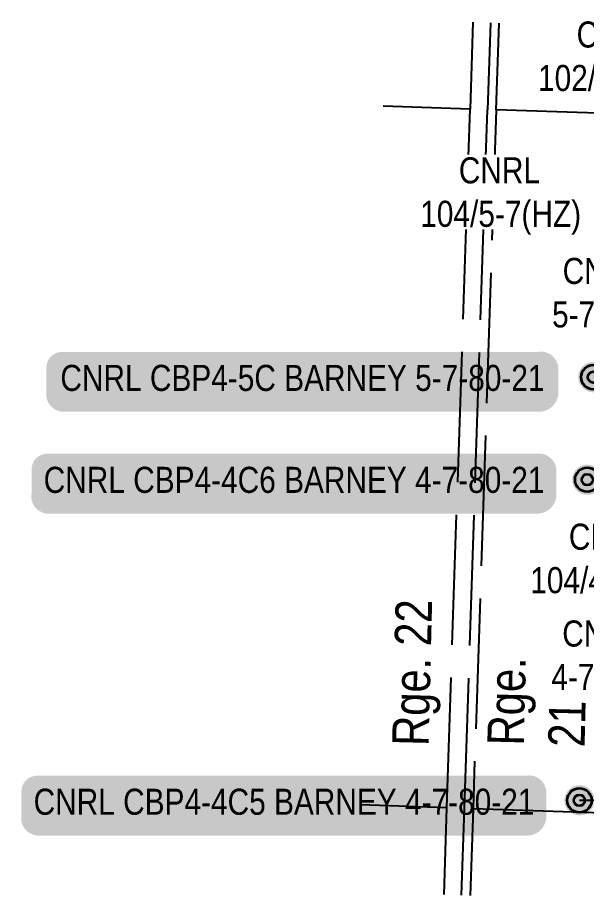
# Model space of a CAD drawing. Extents: x 355506 to 361068, y 6195203 to 6199524.
# Drawn here: x 356018 to 356673, y 6197315 to 6198325 of the extents above; entities that cross this region are included whole.
import ezdxf

# ---------------------------------------------------------------- set-up
doc = ezdxf.new("R2010")
doc.units = 0
doc.header["$LTSCALE"] = 5
for name, pattern in [('foc-DRILLPATH', [14.75, 6, -1.75, 1.75, -1.75, 1.75, -1.75]), ('foc-QUARTERLINE', [33, 25, -3, 2, -3]), ('foc-UNSURVEYED', [12.5, 10, -2.5])]:
    doc.linetypes.add(name, pattern=pattern)
for name, color, linetype in [('AS-DRILL-T', 8, 'Continuous'), ('D-TXT', 6, 'Continuous'), ('F-WS-S', 8, 'Continuous'), ('L-MON', 1, 'Continuous'), ('L-QSEC', 8, 'foc-QUARTERLINE'), ('L-USEC', 7, 'foc-UNSURVEYED'), ('P-PDRILLPATH', 12, 'foc-DRILLPATH')]:
    doc.layers.add(name, color=color, linetype=linetype)
doc.styles.add('80', font='ARIALN.TTF', dxfattribs={"height": 10})
doc.styles.add('80L', font='ARIALN.TTF', dxfattribs={"height": 10})

# ---------------------------------------------------------------- blocks, each defined once
blk = doc.blocks.new('plbh')
at = {"layer": 'L-MON'}
h = blk.add_hatch(color=255, dxfattribs=at)
h.dxf.hatch_style = 1
edge = h.paths.add_edge_path()
edge.add_arc((0, 0), 1.16, 0, 360)
h = blk.add_hatch(color=256, dxfattribs=at)
h.dxf.hatch_style = 1
h.paths.add_polyline_path([(-0.96, 0, 1), (0.96, 0, 1)])
h.paths.add_polyline_path([(0.91, 0, -1), (-0.91, 0, -1)], flags=16)
h.paths.add_polyline_path([(0.45, 0, -1), (-0.45, 0, -1)], flags=0)
h = blk.add_hatch(color=256, dxfattribs=at)
h.dxf.hatch_style = 1
h.paths.add_polyline_path([(-0.45, 0, 1), (0.45, 0, 1)])
h.paths.add_polyline_path([(0.4, 0, -1), (-0.4, 0, -1)], flags=16)
at = {"layer": 'L-MON', "color": 240}
for radius in [0.96, 0.91, 0.45, 0.4]:
    blk.add_circle((0, 0), radius, dxfattribs=at)
blk = doc.blocks.new('*U76')
h = blk.add_hatch(color=254)
edge = h.paths.add_edge_path()
edge.add_line((-94, -11.5), (94, -11.5))
edge.add_arc((94, -5.5), 6, 270, 360)
edge.add_line((100, -5.5), (100, 4))
edge.add_arc((94, 4), 6, 0, 90)
edge.add_line((94, 10), (-94, 10))
edge.add_arc((-94, 4), 6, 90, 180)
edge.add_line((-100, 4), (-100, -5.5))
edge.add_arc((-94, -5.5), 6, 180, 270)
at = {"color": 1, "flags": 128}
blk.add_lwpolyline([(-94, -11.5, 3, 3, 0), (94, -11.5, 3, 3, 0.414214), (100, -5.5, 3, 3, 0), (100, 4, 3, 0, 0.414214), (94, 10, 0, 0, 0), (-94, 10, 0, 0, 0.414214), (-100, 4, 0, 0, 0), (-100, -5.5, 0, 3, 0.414214)], format="xyseb", close=True, dxfattribs=at)
blk.add_lwpolyline([(-15.47, -0.82, 0, 10, 0), (0, 0, 5, 5, 0)], format="xyseb", dxfattribs=at)
at = {"color": 1, "style": '80'}
blk.add_attdef('ENTER_TEXT_001', (-35.99, -5), '', height=10, dxfattribs=at)
blk = doc.blocks.new('*U97')
h = blk.add_hatch(color=254)
edge = h.paths.add_edge_path()
edge.add_line((-94, -11.5), (94, -11.5))
edge.add_arc((94, -5.5), 6, 270, 360)
edge.add_line((100, -5.5), (100, 4))
edge.add_arc((94, 4), 6, 0, 90)
edge.add_line((94, 10), (-94, 10))
edge.add_arc((-94, 4), 6, 90, 180)
edge.add_line((-100, 4), (-100, -5.5))
edge.add_arc((-94, -5.5), 6, 180, 270)
at = {"color": 1, "flags": 128}
blk.add_lwpolyline([(-94, -11.5, 3, 3, 0), (94, -11.5, 3, 3, 0.414214), (100, -5.5, 3, 3, 0), (100, 4, 3, 0, 0.414214), (94, 10, 0, 0, 0), (-94, 10, 0, 0, 0.414214), (-100, 4, 0, 0, 0), (-100, -5.5, 0, 3, 0.414214)], format="xyseb", close=True, dxfattribs=at)
blk.add_lwpolyline([(-15.47, -0.82, 0, 10, 0), (0, 0, 5, 5, 0)], format="xyseb", dxfattribs=at)
at = {"color": 1, "style": '80'}
blk.add_attdef('ENTER_TEXT_001', (-35.99, -5), '', height=10, dxfattribs=at)
blk = doc.blocks.new('*U98')
h = blk.add_hatch(color=254)
edge = h.paths.add_edge_path()
edge.add_line((-91.5, -11.5), (91.5, -11.5))
edge.add_arc((91.5, -5.5), 6, 270, 360)
edge.add_line((97.5, -5.5), (97.5, 4))
edge.add_arc((91.5, 4), 6, 0, 90)
edge.add_line((91.5, 10), (-91.5, 10))
edge.add_arc((-91.5, 4), 6, 90, 180)
edge.add_line((-97.5, 4), (-97.5, -5.5))
edge.add_arc((-91.5, -5.5), 6, 180, 270)
at = {"color": 1, "flags": 128}
blk.add_lwpolyline([(-91.5, -11.5, 3, 3, 0), (91.5, -11.5, 3, 3, 0.414214), (97.5, -5.5, 3, 3, 0), (97.5, 4, 3, 0, 0.414214), (91.5, 10, 0, 0, 0), (-91.5, 10, 0, 0, 0.414214), (-97.5, 4, 0, 0, 0), (-97.5, -5.5, 0, 3, 0.414214)], format="xyseb", close=True, dxfattribs=at)
blk.add_lwpolyline([(-15.47, -0.82, 0, 10, 0), (0, 0, 5, 5, 0)], format="xyseb", dxfattribs=at)
at = {"color": 1, "style": '80'}
blk.add_attdef('ENTER_TEXT_001', (-35.99, -5), '', height=10, dxfattribs=at)

msp = doc.modelspace()

# ---------------------------------------------------------------- linework, layer by layer
at = {"layer": 'L-QSEC', "ltscale": 3, "flags": 128}
for points in [[(356539.162, 6198219.749), (356439.243, 6198223.104)], [(358170.214, 6198167.498), (356569.313, 6198218.783)]]:
    msp.add_lwpolyline(points, dxfattribs=at)
at = {"layer": 'L-USEC', "ltscale": 3, "flags": 128}
for points in [[(356542.476, 6198319.669), (356539.162, 6198219.749)], [(356562.581, 6198319.025), (356559.266, 6198219.082)], [(356569.313, 6198218.783), (356572.628, 6198318.703)], [(356512.49, 6197415.736), (356539.162, 6198219.749)], [(356532.594, 6197415.069), (356559.266, 6198219.082)], [(356569.313, 6198218.783), (356542.642, 6197414.77)], [(356512.49, 6197415.736), (356412.574, 6197419.086)], [(356509.176, 6197315.813), (356512.49, 6197415.736)], [(356529.281, 6197315.169), (356532.594, 6197415.069)], [(356542.642, 6197414.77), (356539.328, 6197314.847)], [(356542.642, 6197414.77), (357338.223, 6197389.281), (358143.849, 6197363.473)]]:
    msp.add_lwpolyline(points, dxfattribs=at)
at = {"layer": 'P-PDRILLPATH', "ltscale": 3, "flags": 128}
msp.add_lwpolyline([(359440.502, 6197675.459), (359260.176, 6197414.236), (356665.072, 6197424.289)], dxfattribs=at)

# ---------------------------------------------------------------- block references
at = {"layer": 'F-WS-S'}
ref = msp.add_blockref('*U98', (356343.895, 6197910.46), dxfattribs=dict(at, xscale=2.999261580000005, yscale=2.999261580000005, zscale=2.999261580000005))
ref.add_attrib('ENTER_TEXT_001', 'CNRL CBP4-5C BARNEY 5-7-80-21', (356067.537, 6197895.454), dxfattribs={"layer": '0', "color": 1, "height": 29.99262, "style": '80'})
ref = msp.add_blockref('*U97', (356334.224, 6197793.134), dxfattribs=dict(at, xscale=2.999261580000005, yscale=2.999261580000005, zscale=2.999261580000005))
ref.add_attrib('ENTER_TEXT_001', 'CNRL CBP4-4C6 BARNEY 4-7-80-21', (356048.312, 6197778.127), dxfattribs={"layer": '0', "color": 1, "height": 29.99262, "style": '80'})
ref = msp.add_blockref('*U76', (356322.649, 6197422.712), dxfattribs=dict(at, xscale=2.999261580000005, yscale=2.999261580000005, zscale=2.999261580000005))
ref.add_attrib('ENTER_TEXT_001', 'CNRL CBP4-4C5 BARNEY 4-7-80-21', (356036.737, 6197407.706), dxfattribs={"layer": '0', "color": 1, "height": 29.99262, "style": '80'})
at = {"layer": 'L-MON'}
for p, xscale, yscale, zscale in [((356681.076, 6197911.283), 14.99630790000004, 14.99630790000004, 14.99630790000004), ((356674.075, 6197793.284), 14.99630790000004, 14.99630790000004, 14.99630790000004), ((356665.072, 6197424.289), 14.9963079, 14.9963079, 14.9963079)]:
    msp.add_blockref('plbh', p, dxfattribs=dict(at, xscale=xscale, yscale=yscale, zscale=zscale))

# ---------------------------------------------------------------- texts
at = {"layer": 'AS-DRILL-T', "insert": (356615.383, 6198320.657), "char_height": 30, "attachment_point": 1, "style": '80L', "bg_fill": 3, "box_fill_scale": 1.15, "bg_fill_color": 256, "bg_fill_true_color": 256, "bg_fill_transparency": 0}
msp.add_mtext_dynamic_manual_height_columns('\\pi46.42899;CNRL\\P\\pi1.99175;102/5-7(HZ)', width=183.45143, gutter_width=50, heights=[0], dxfattribs=at)
at = {"layer": 'AS-DRILL-T', "char_height": 30, "attachment_point": 1, "style": '80L'}
for s, insert in [('\\pi-14.72149;CNRL\\P\\pi-26.86678;5-7(HZ)', (356660.447, 6198048.561)), ('\\pi-14.72149;CNRL\\P\\pi-59.15873;104/4-7(HZ)', (356667.626, 6197742.71)), ('\\pi-14.72149;CNRL\\P\\pi-27.35791;4-7(HZ)', (356660.05, 6197631.277))]:
    msp.add_mtext_dynamic_manual_height_columns(s, width=61.15048, gutter_width=50, heights=[0], dxfattribs=dict(at, insert=insert))
at = {"layer": 'D-TXT', "color": 3, "char_height": 42, "attachment_point": 1, "rotation": 88.58476, "style": '80L'}
for s, width, insert in [('Rge. 22', 180.79918, (356449.399, 6197487.499)), ('Rge. 21', 158.36833, (356558.983, 6197488.061))]:
    msp.add_mtext_dynamic_manual_height_columns(s, width=width, gutter_width=47.5, heights=[0], dxfattribs=dict(at, insert=insert))

# ---------------------------------------------------------------- next in the draw order: texts
at = {"layer": 'AS-DRILL-T', "insert": (356479.78, 6198164.32), "char_height": 30, "attachment_point": 1, "style": '80L', "bg_fill": 3, "box_fill_scale": 1.1, "bg_fill_color": 256, "bg_fill_transparency": 0}
msp.add_mtext_dynamic_manual_height_columns('\\pi46.45157;CNRL\\P\\pi2.01433;104/5-7(HZ)', width=183.4966, gutter_width=50, heights=[0], dxfattribs=at)

doc.saveas('drawing.dxf')
